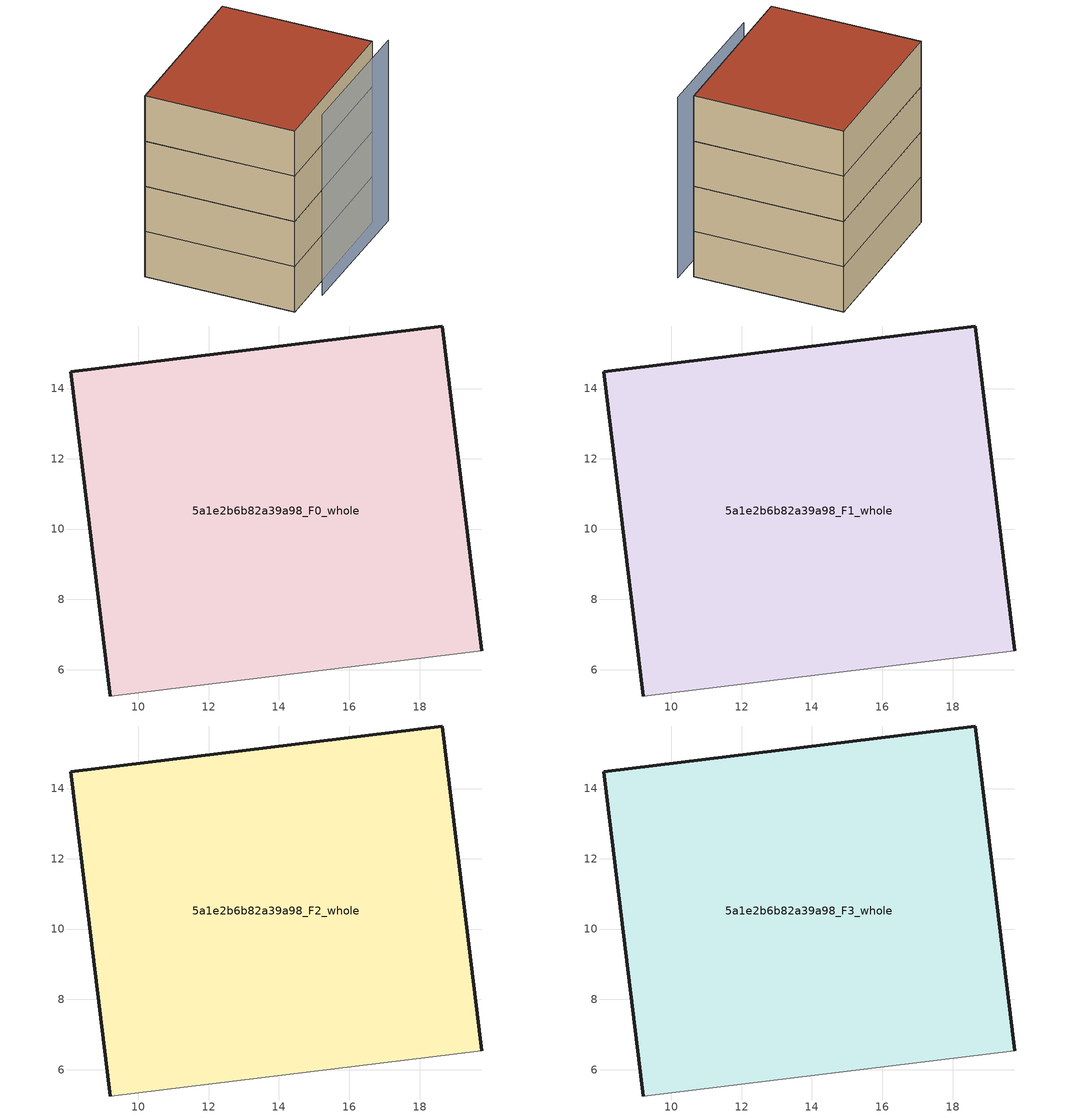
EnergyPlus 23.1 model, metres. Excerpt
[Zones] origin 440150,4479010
5a1e2b6b82a39a98_F0_whole
 floor ground (EU_floor_Construction): 19.78,6.54 18.65,15.78 8.07,14.49 9.2,5.25 z0
 wall outside (EU_wall_Construction): 9.2,5.25 8.07,14.49 18.65,15.78 19.78,6.54 z0:3
 wall adiabatic (EU_wall_Construction): 19.78,6.54 9.2,5.25 z0:3
5a1e2b6b82a39a98_F1_whole
 floor to 5a1e2b6b82a39a98_F0_whole (EU_floor_Construction): 19.77,6.54 18.65,15.78 8.07,14.49 9.19,5.25 z3
 wall outside (EU_wall_Construction): 9.2,5.25 8.07,14.49 18.65,15.78 19.78,6.54 z3:6
 wall adiabatic (EU_wall_Construction): 19.78,6.54 9.2,5.25 z3:6
5a1e2b6b82a39a98_F2_whole
 floor to 5a1e2b6b82a39a98_F1_whole (EU_floor_Construction): 19.77,6.54 18.65,15.78 8.07,14.49 9.19,5.25 z6
 wall outside (EU_wall_Construction): 9.2,5.25 8.07,14.49 18.65,15.78 19.78,6.54 z6:9
 wall adiabatic (EU_wall_Construction): 19.78,6.54 9.2,5.25 z6:9
5a1e2b6b82a39a98_F3_whole
 floor to 5a1e2b6b82a39a98_F2_whole (EU_floor_Construction): 19.77,6.54 18.65,15.78 8.07,14.49 9.19,5.25 z9
 wall outside (EU_wall_Construction): 9.2,5.25 8.07,14.49 18.65,15.78 19.78,6.54 z9:12
 wall adiabatic (EU_wall_Construction): 19.78,6.54 9.2,5.25 z9:12
 roof outside (EU_roof_Construction): 18.65,15.78 19.78,6.54 9.2,5.25 8.07,14.49 z12
shading: 11.54,4.84 20.37,5.85 z0:12
[Building]
EU S2 Campaign: North Axis=0; Terrain=City; Solar Distribution=FullExterior
[Site:Location]
Madrid: Latitude=40.5; Longitude=-3.5; Time Zone=1; Elevation=609
[SizingPeriod:WeatherFileDays]
AnnualSizingPeriod: Begin Month=1; Begin Day of Month=1; End Month=12; End Day of Month=31; Day of Week for Start Day=Monday; Use Weather File Daylight Saving Period=No; Use Weather File Rain and Snow Indicators=No
[MATERIAL]
EU_InternalMass_Material: Roughness=MediumRough; Thickness=0.1; Conductivity=1; Density=1800; Specific Heat=900; Thermal Absorptance=0.9; Solar Absorptance=0.7; Visible Absorptance=0.7
[MATERIAL:NOMASS] Roughness=MediumRough; Thermal Absorptance=0.9; Solar Absorptance=0.7; Visible Absorptance=0.7
Name | Thermal Resistance
EU_wall_NoMass | 1.60022
EU_roof_NoMass | 1.57597
EU_floor_NoMass | 0.470652
[CONSTRUCTION]
EU_wall_Construction: EU_wall_NoMass
EU_roof_Construction: EU_roof_NoMass
EU_floor_Construction: EU_floor_NoMass
EU_InternalMass_Construction: EU_InternalMass_Material
[ZONE] Type=1; Multiplier=1; Ceiling Height=autocalculate; Volume=297.501; Floor Area=autocalculate; Part of Total Floor Area=Yes
5a1e2b6b82a39a98_F0_whole; 5a1e2b6b82a39a98_F1_whole; 5a1e2b6b82a39a98_F2_whole; 5a1e2b6b82a39a98_F3_whole
[INTERNALMASS] Construction=EU_InternalMass_Construction; Surface Area=99.167
Name | Zone or ZoneList
5a1e2b6b82a39a98_F0_whole_EU_InternalMass | 5a1e2b6b82a39a98_F0_whole
5a1e2b6b82a39a98_F1_whole_EU_InternalMass | 5a1e2b6b82a39a98_F1_whole
5a1e2b6b82a39a98_F2_whole_EU_InternalMass | 5a1e2b6b82a39a98_F2_whole
5a1e2b6b82a39a98_F3_whole_EU_InternalMass | 5a1e2b6b82a39a98_F3_whole
[OTHEREQUIPMENT] Fuel Type=Electricity; Design Level Calculation Method=Watts/Area; Power per Zone Floor Area=1; Fraction Latent=0; Fraction Radiant=0; Fraction Lost=0; Carbon Dioxide Generation Rate=0; EndUse Subcategory=EU_Step8_InternalGains
Name | Zone or ZoneList or Space or SpaceList | Schedule
EU_Step8_InternalGain_5a1e2b6b82a39a98_F0_whole_f000 | 5a1e2b6b82a39a98_F0_whole | EU_Step8_GainSchedule_5a1e2b6b82a39a98_F0_whole_f000
EU_Step8_InternalGain_5a1e2b6b82a39a98_F1_whole_f000 | 5a1e2b6b82a39a98_F1_whole | EU_Step8_GainSchedule_5a1e2b6b82a39a98_F1_whole_f000
EU_Step8_InternalGain_5a1e2b6b82a39a98_F2_whole_f000 | 5a1e2b6b82a39a98_F2_whole | EU_Step8_GainSchedule_5a1e2b6b82a39a98_F2_whole_f000
EU_Step8_InternalGain_5a1e2b6b82a39a98_F3_whole_f000 | 5a1e2b6b82a39a98_F3_whole | EU_Step8_GainSchedule_5a1e2b6b82a39a98_F3_whole_f000
[ZONEVENTILATION:DESIGNFLOWRATE] Schedule=EU_AlwaysOn; Design Flow Rate Calculation Method=AirChanges/Hour; Air Changes per Hour=0.480704; Ventilation Type=Natural; Fan Pressure Rise=0; Fan Total Efficiency=1; Constant Term Coefficient=1; Temperature Term Coefficient=0; Velocity Term Coefficient=0; Velocity Squared Term Coefficient=0; Minimum Indoor Temperature=-100; Maximum Indoor Temperature=100; Delta Temperature=-100; Minimum Outdoor Temperature=-100; Maximum Outdoor Temperature=100; Maximum Wind Speed=40
Name | Zone or ZoneList or Space or SpaceList
EU_ConstantAir_5a1e2b6b82a39a98_F0_whole | 5a1e2b6b82a39a98_F0_whole
EU_ConstantAir_5a1e2b6b82a39a98_F1_whole | 5a1e2b6b82a39a98_F1_whole
EU_ConstantAir_5a1e2b6b82a39a98_F2_whole | 5a1e2b6b82a39a98_F2_whole
EU_ConstantAir_5a1e2b6b82a39a98_F3_whole | 5a1e2b6b82a39a98_F3_whole
[HVACTEMPLATE:THERMOSTAT] Constant Heating Setpoint=20; Constant Cooling Setpoint=50
EU_HeatOnly_5a1e2b6b82a39a98_F0_whole; EU_HeatOnly_5a1e2b6b82a39a98_F1_whole; EU_HeatOnly_5a1e2b6b82a39a98_F2_whole; EU_HeatOnly_5a1e2b6b82a39a98_F3_whole
[HVACTEMPLATE:ZONE:IDEALLOADSAIRSYSTEM] System Availability Schedule=EU_AlwaysOn; Maximum Heating Supply Air Temperature=50; Minimum Cooling Supply Air Temperature=13; Maximum Heating Supply Air Humidity Ratio=0.0156; Minimum Cooling Supply Air Humidity Ratio=0.0077; Heating Limit=NoLimit; Cooling Limit=NoLimit; Heating Availability Schedule=EU_AlwaysOn; Cooling Availability Schedule=EU_CoolingOff; Dehumidification Control Type=ConstantSensibleHeatRatio; Cooling Sensible Heat Ratio=0.7; Dehumidification Setpoint=60; Humidification Control Type=None; Humidification Setpoint=30; Outdoor Air Method=None; Outdoor Air Flow Rate per Person=0.00944; Outdoor Air Flow Rate per Zone Floor Area=0; Outdoor Air Flow Rate per Zone=0; Demand Controlled Ventilation Type=None; Outdoor Air Economizer Type=NoEconomizer; Heat Recovery Type=None; Sensible Heat Recovery Effectiveness=0.7; Latent Heat Recovery Effectiveness=0.65
Name | Template Thermostat
5a1e2b6b82a39a98_F0_whole | EU_HeatOnly_5a1e2b6b82a39a98_F0_whole
5a1e2b6b82a39a98_F1_whole | EU_HeatOnly_5a1e2b6b82a39a98_F1_whole
5a1e2b6b82a39a98_F2_whole | EU_HeatOnly_5a1e2b6b82a39a98_F2_whole
5a1e2b6b82a39a98_F3_whole | EU_HeatOnly_5a1e2b6b82a39a98_F3_whole
[SIZING:ZONE] Zone Cooling Design Supply Air Temperature Input Method=SupplyAirTemperature; Zone Cooling Design Supply Air Temperature=13; Zone Heating Design Supply Air Temperature Input Method=SupplyAirTemperature; Zone Heating Design Supply Air Temperature=50; Zone Cooling Design Supply Air Humidity Ratio=0.008; Zone Heating Design Supply Air Humidity Ratio=0.008; Cooling Design Air Flow Method=DesignDay; Cooling Design Air Flow Rate=0; Cooling Minimum Air Flow per Zone Floor Area=0.000762; Cooling Minimum Air Flow=0; Cooling Minimum Air Flow Fraction=0.2; Heating Design Air Flow Method=DesignDay; Heating Design Air Flow Rate=0; Heating Maximum Air Flow per Zone Floor Area=0.002032; Heating Maximum Air Flow=0.141576; Heating Maximum Air Flow Fraction=0.3; Account for Dedicated Outdoor Air System=No; Dedicated Outdoor Air System Control Strategy=NeutralSupplyAir; Dedicated Outdoor Air Low Setpoint Temperature for Design=autosize; Dedicated Outdoor Air High Setpoint Temperature for Design=autosize; Zone Load Sizing Method=Sensible Load Only No Latent Load; Zone Latent Cooling Design Supply Air Humidity Ratio Input Method=HumidityRatioDifference; Zone Cooling Design Supply Air Humidity Ratio Difference=0.005; Zone Latent Heating Design Supply Air Humidity Ratio Input Method=HumidityRatioDifference; Zone Humidification Design Supply Air Humidity Ratio Difference=0.005
5a1e2b6b82a39a98_F0_whole; 5a1e2b6b82a39a98_F1_whole; 5a1e2b6b82a39a98_F2_whole; 5a1e2b6b82a39a98_F3_whole
[SCHEDULE:CONSTANT]
Name | Hourly Value
EU_AlwaysOn | 1
EU_CoolingOff | 0
[SCHEDULE:FILE] Column Number=1; Rows to Skip at Top=0; Number of Hours of Data=8760; Column Separator=Comma; Interpolate to Timestep=No; Minutes per Item=60; Adjust Schedule for Daylight Savings=Yes
Name | File
EU_Step8_GainSchedule_5a1e2b6b82a39a98_F0_whole_f000 | ../../schedules/5a1e2b6b82a39a98/5a1e2b6b82a39a98_F0_whole_f000_gain.csv
EU_Step8_GainSchedule_5a1e2b6b82a39a98_F1_whole_f000 | ../../schedules/5a1e2b6b82a39a98/5a1e2b6b82a39a98_F1_whole_f000_gain.csv
EU_Step8_GainSchedule_5a1e2b6b82a39a98_F2_whole_f000 | ../../schedules/5a1e2b6b82a39a98/5a1e2b6b82a39a98_F2_whole_f000_gain.csv
EU_Step8_GainSchedule_5a1e2b6b82a39a98_F3_whole_f000 | ../../schedules/5a1e2b6b82a39a98/5a1e2b6b82a39a98_F3_whole_f000_gain.csv
